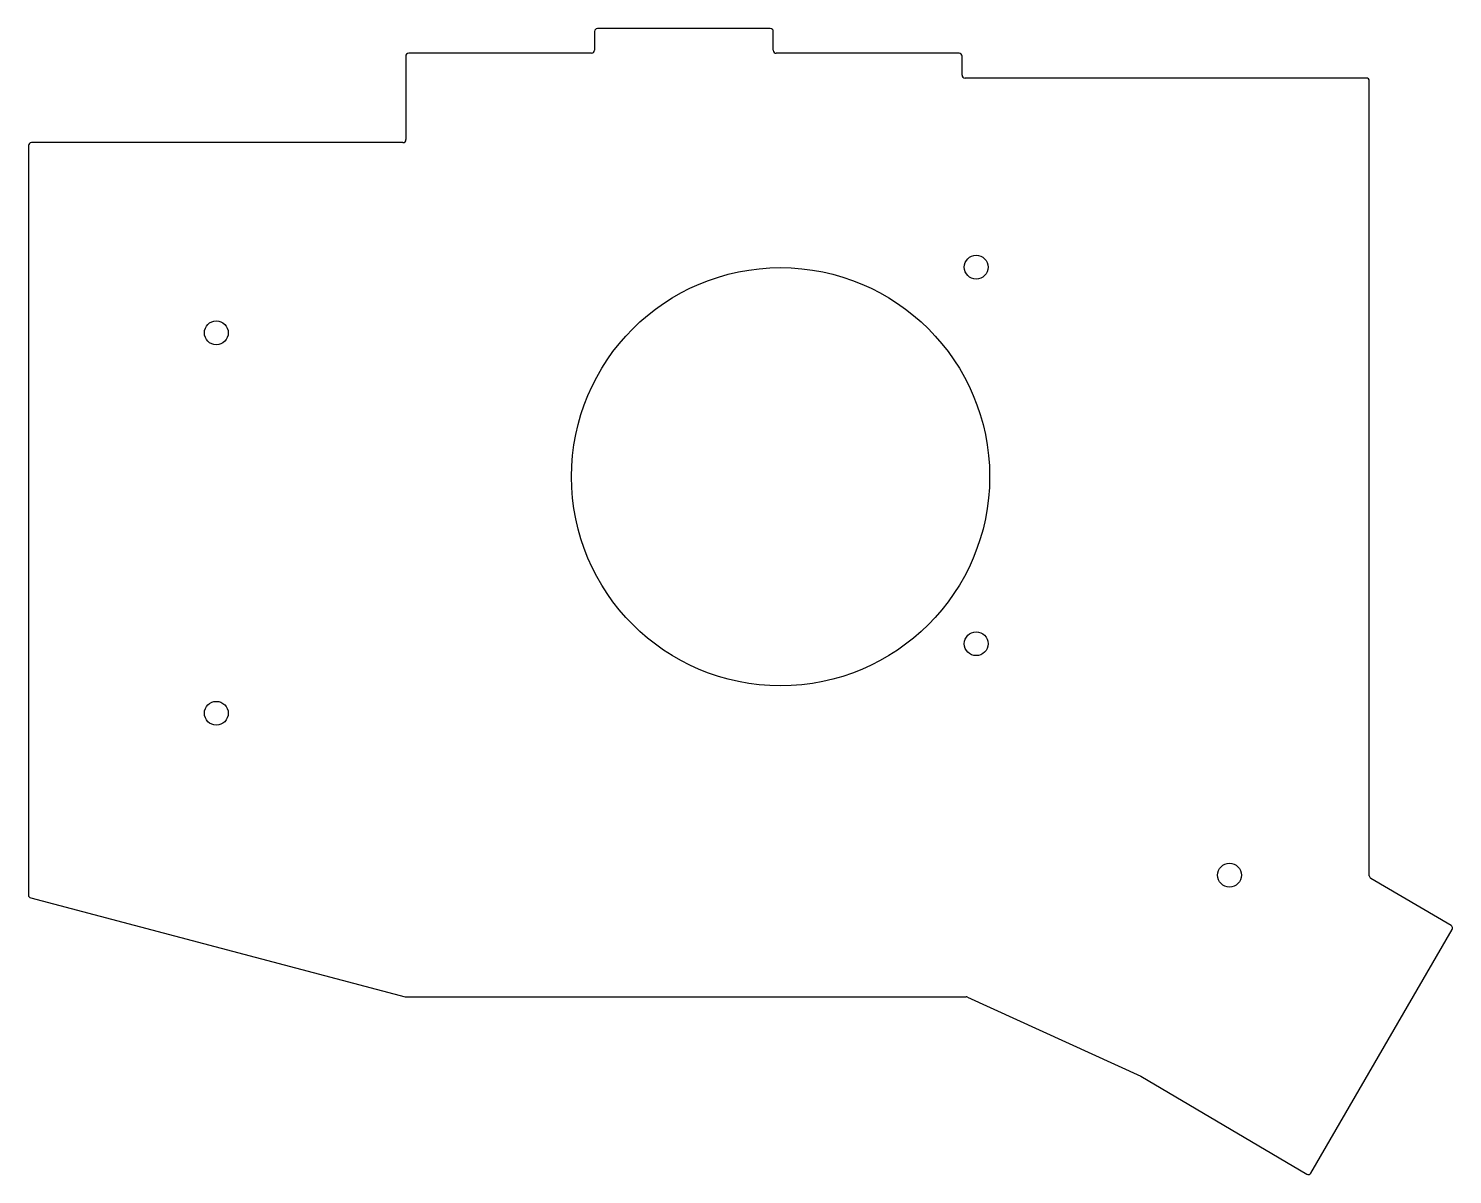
# Model space of a CAD drawing. Extents: x -75 to 69, y -53 to 63.
import ezdxf

# ---------------------------------------------------------------- set-up
doc = ezdxf.new("R2010")
doc.units = 0
doc.header["$MEASUREMENT"] = 0
doc.layers.add('VISIBLE', color=7, linetype='CONTINUOUS')

msp = doc.modelspace()

# ---------------------------------------------------------------- linework, layer by layer
at = {"layer": 'VISIBLE'}
for p, q in [((-17.53, 62.43), (-17.53, 60.54)), ((0.17, 62.73), (-17.23, 62.73)), ((0.47, 60.53), (0.47, 62.43)), ((-17.83, 60.24), (-36.23, 60.24)), ((19.17, 60.24), (0.77, 60.23)), ((-36.53, 59.94), (-36.51, 51.54)), ((19.47, 58.04), (19.47, 59.94)), ((60.17, 57.74), (19.77, 57.74)), ((60.47, -22.57), (60.47, 57.44)), ((-74.51, 50.95), (-74.51, -24.51)), ((-36.81, 51.24), (-74.21, 51.25)), ((68.7, -27.58), (60.62, -22.83)), ((-74.29, -24.8), (-36.58, -34.75)), ((54.59, -52.5), (68.81, -27.99)), ((-36.5, -34.76), (19.89, -34.76)), ((20.01, -34.79), (37.46, -42.75)), ((37.48, -42.76), (54.18, -52.61))]:
    msp.add_line(p, q, dxfattribs=at)
for centre, radius in [((20.9, 38.7), 1.2), ((1.2, 17.6), 21.05), ((-55.6, 32.09), 1.2), ((20.9, 0.79), 1.2), ((-55.6, -6.21), 1.2), ((46.4, -22.51), 1.2)]:
    msp.add_circle(centre, radius, dxfattribs=at)
for centre, start, end in [((-17.23, 62.43), 90.0103, 180), ((0.17, 62.43), 0, 90.0103), ((-36.23, 59.94), 90, 180.1171), ((-17.83, 60.54), 270, 0), ((0.77, 60.53), 180, 270.0249), ((19.17, 59.94), 0, 90.0249), ((19.77, 58.04), 180, 270), ((60.17, 57.44), 0, 90), ((-74.21, 50.95), 89.9858, 180), ((-36.81, 51.54), 269.9858, 0.1171), ((60.77, -22.57), 180, 239.552), ((-74.21, -24.51), 180, 255.2139), ((68.55, -27.84), 329.8805, 59.552), ((-36.5, -34.46), 255.2139, 270), ((19.89, -35.06), 65.4692, 90), ((37.33, -43.02), 59.4735, 65.4692), ((54.33, -52.35), 239.4735, 329.8805)]:
    msp.add_arc(centre, 0.3, start, end, dxfattribs=at)

doc.saveas('drawing.dxf')
